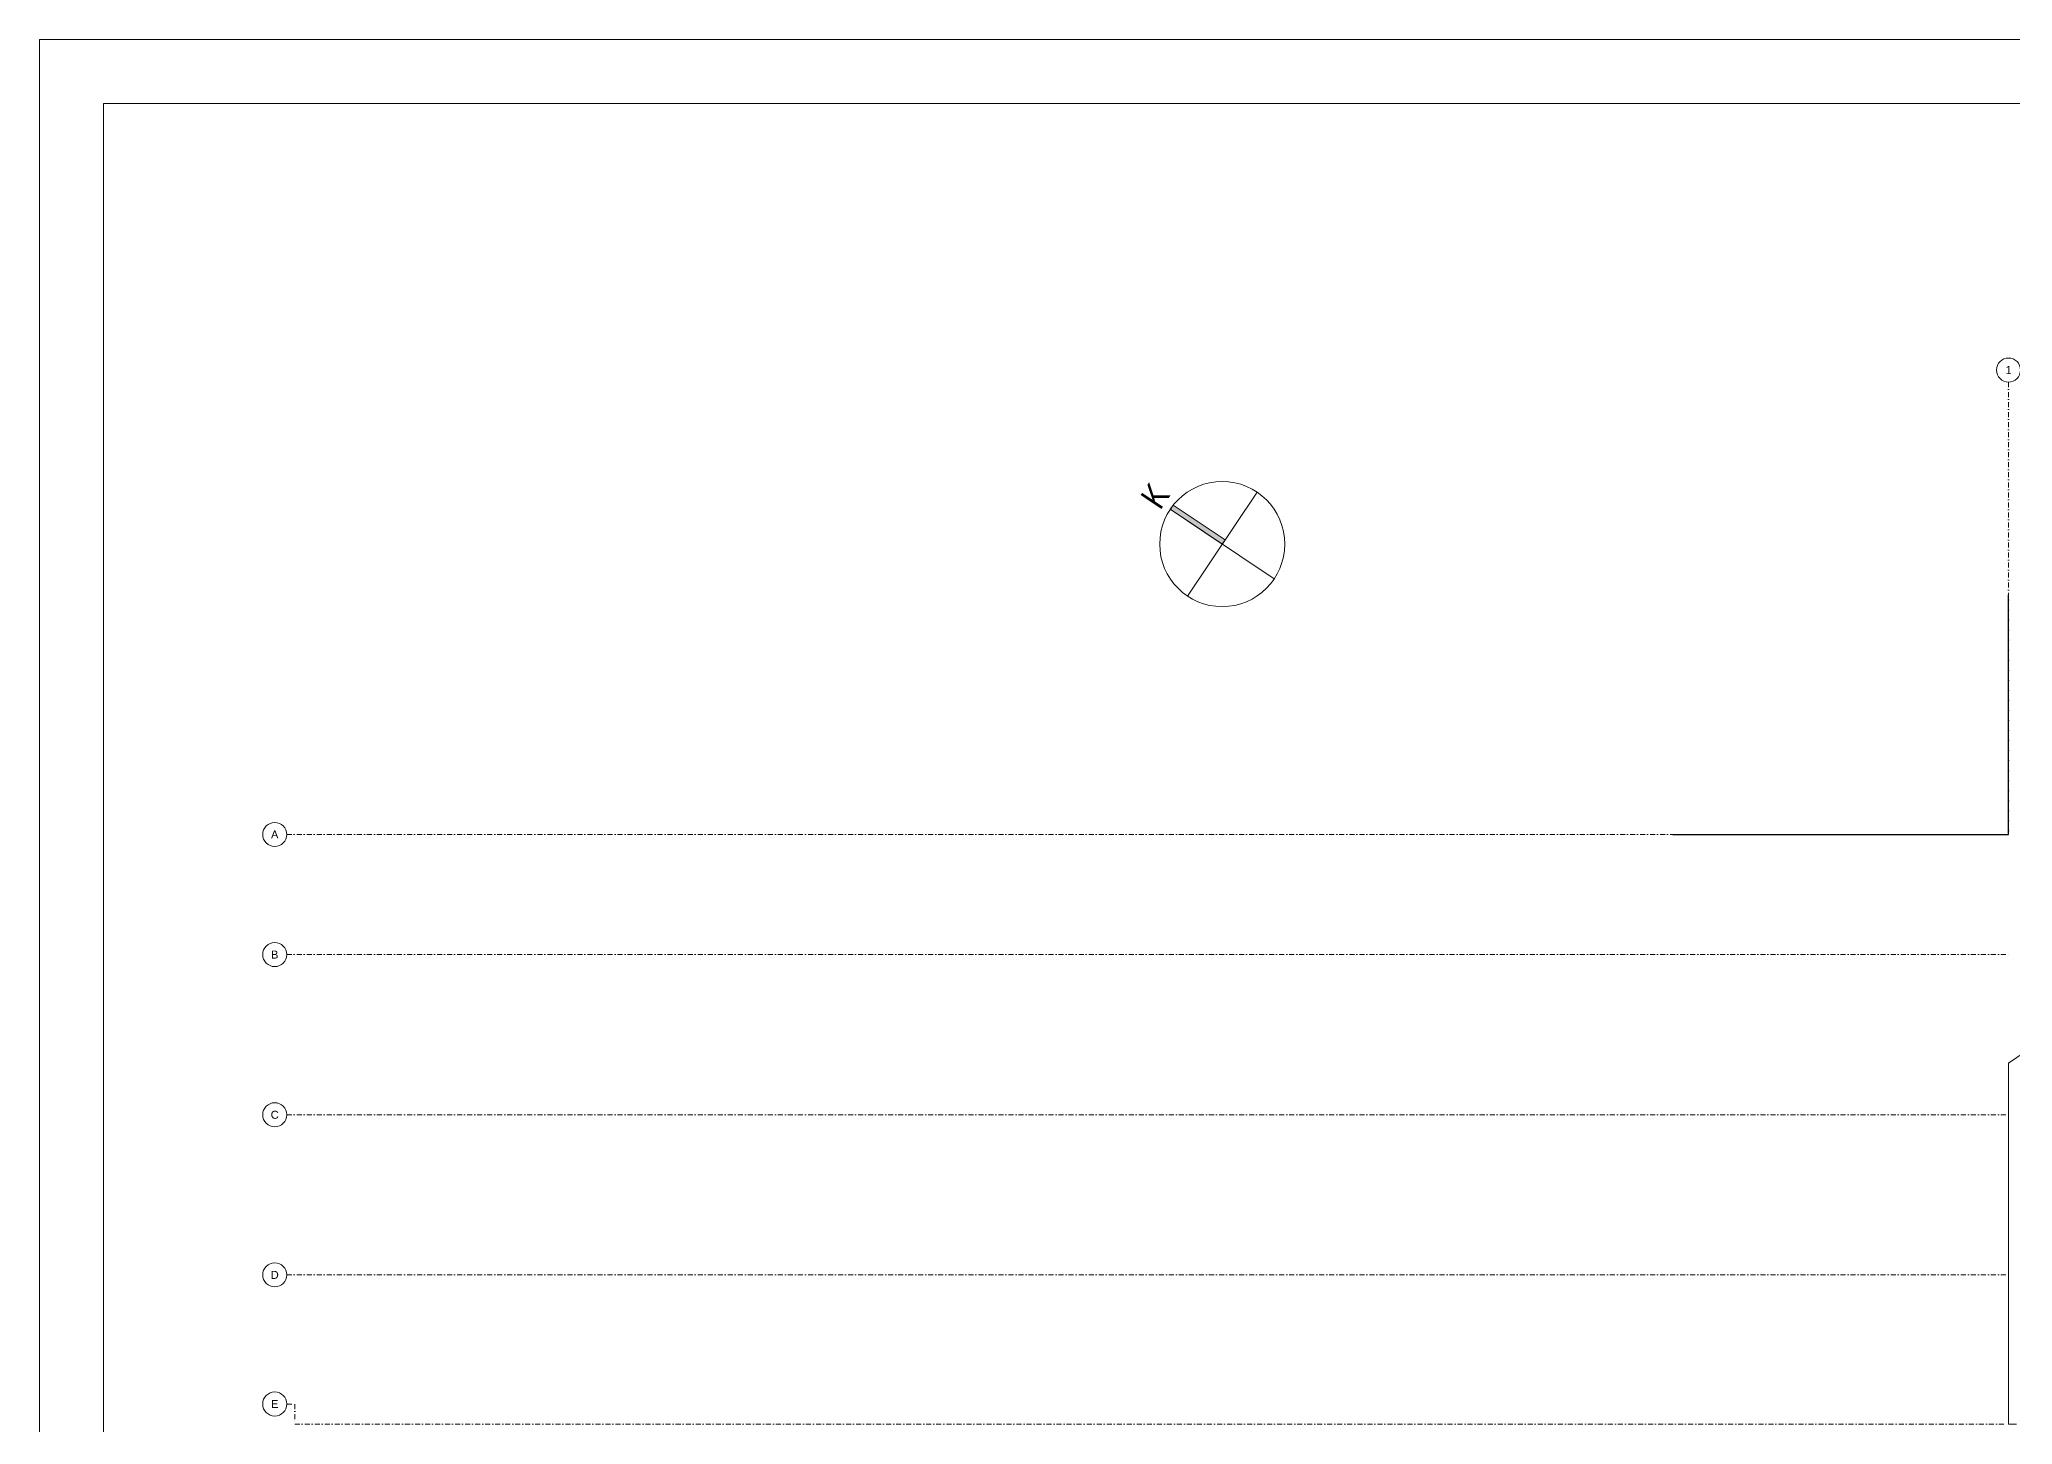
# Model space of a CAD drawing. Header units: metres. Extents: x -13194 to 152406, y -14653 to 29421.
# Drawn here: x 18159 to 28020, y 5683 to 12601 of the extents above; entities that cross this region are included whole.
import ezdxf
from ezdxf.enums import TextEntityAlignment as Align

# ---------------------------------------------------------------- set-up
doc = ezdxf.new("R2010")
doc.units = ezdxf.units.M
doc.header["$LTSCALE"] = 100
doc.header["$MEASUREMENT"] = 0
doc.linetypes.add('DASHDOT2', pattern=[0.5, 0.25, -0.125, 0, -0.125])
doc.layers.get('0').update_dxf_attribs({"color": 9, "lineweight": 9})
for name, color, linetype, lineweight in [('01', 9, 'Continuous', 9), ('03', 18, 'Continuous', 9), ('06D', 9, 'Continuous', 9), ('21', 9, 'Continuous', 9), ('24', 9, 'DASHDOT2', 9), ('40A', 9, 'Continuous', 9), ('E-HIZ KONTROL ANAHTARI', 7, 'Continuous', 30)]:
    doc.layers.add(name, color=color, linetype=linetype, lineweight=lineweight)
doc.styles.add('Arial', font='arial.ttf', dxfattribs={"height": 2.5})
doc.styles.add('MuuM_TEXT-STANDART', font='ARIALN.TTF')

# ---------------------------------------------------------------- blocks, each defined once
blk = doc.blocks.new('0_northarrow')
blk.add_hatch(color=256).paths.add_polyline_path([(0, 6.25), (0.5, 6.25), (0.5, 0), (0, 0)])
for points in [[(0, 6.25), (0, -6.25), (0, -3.125)], [(6.25, 0), (-6.25, 0)]]:
    blk.add_lwpolyline(points)
blk.add_lwpolyline([(0, 6.25), (0.5, 6.25), (0.5, 0), (0, 0)], close=True)
blk.add_circle((0, 0), 6.25)
at = {"style": 'MuuM_TEXT-STANDART'}
blk.add_attdef('YON', text='', height=2.5, dxfattribs=at).set_placement((0.25, 6.25), align=Align.BOTTOM_CENTER)
blk = doc.blocks.new('0_aks')
at = {"linetype": 'Continuous'}
blk.add_circle((0, 0), 3, dxfattribs=at)
at = {"style": 'Arial'}
blk.add_attdef('AKS', text='', height=2, dxfattribs=at).set_placement((0, 0), align=Align.MIDDLE_CENTER)
blk = doc.blocks.new('p-akslar_yeni')
at = {"layer": '24'}
for points in [[(6415, 2315.1), (6415, 55)], [(-2190, 55), (6415, 55)], [(-2190, -545), (6415, -545)], [(-2190, -1345), (6415, -1345)], [(-2190, -2145), (6415, -2145)], [(-2190, -2790), (-2150, -2790), (-2150, -2890), (6415, -2890)]]:
    blk.add_lwpolyline(points, dxfattribs=at)
at = {"layer": '21', "xscale": 20, "yscale": 20, "zscale": 20}
for p, values in [((6415, 2375.1), {'AKS': '1'}), ((-2250, 55), {'AKS': 'A'}), ((-2250, -545), {'AKS': 'B'}), ((-2250, -1345), {'AKS': 'C'}), ((-2250, -2145), {'AKS': 'D'}), ((-2250, -2790), {'AKS': 'E'})]:
    blk.add_blockref('0_aks', p, dxfattribs=at).add_auto_attribs(values)
blk = doc.blocks.new('2.Bod.Ara.Sitatik Elk.')
at = {"layer": '01'}
blk.add_lwpolyline([(40, -2945), (0, -2945), (0, -1142.7), (1968.9, 194.4)], dxfattribs=at)

msp = doc.modelspace()

# ---------------------------------------------------------------- linework, layer by layer
at = {"layer": '40A'}
for points in [[(46159.3, -4218.6), (18159.3, -4218.6), (18159.3, 12601.4), (46159.3, 12601.4)], [(46159.3, -4218.6), (18159.3, -4218.6), (18159.3, 12601.4), (46159.3, 12601.4)], [(18479.3, 12281.4), (43999.5, 12281.4), (43999.5, -3898.6), (18479.3, -3898.6)], [(18479.3, 12281.4), (43999.5, 12281.4), (43999.5, -3898.6), (18479.3, -3898.6)]]:
    msp.add_lwpolyline(points, close=True, dxfattribs=at)
at = {"layer": 'E-HIZ KONTROL ANAHTARI', "color": 6}
for p, q in [((28000, 8630), (28000, 9827.9)), ((26322.9, 8630), (28000, 8630))]:
    msp.add_line(p, q, dxfattribs=at)

# ---------------------------------------------------------------- block references
at = {"layer": '03', "xscale": 50, "yscale": 50, "zscale": 50, "rotation": 56.16995289581835}
msp.add_blockref('0_northarrow', (24070.3, 10080.8), dxfattribs=at).add_auto_attribs({'YON': 'K'})
at = {"layer": '06D'}
msp.add_blockref('2.Bod.Ara.Sitatik Elk.', (28000, 8630), dxfattribs=at)
at = {"layer": '24'}
msp.add_blockref('p-akslar_yeni', (21585, 8575), dxfattribs=at)

doc.saveas('drawing.dxf')
